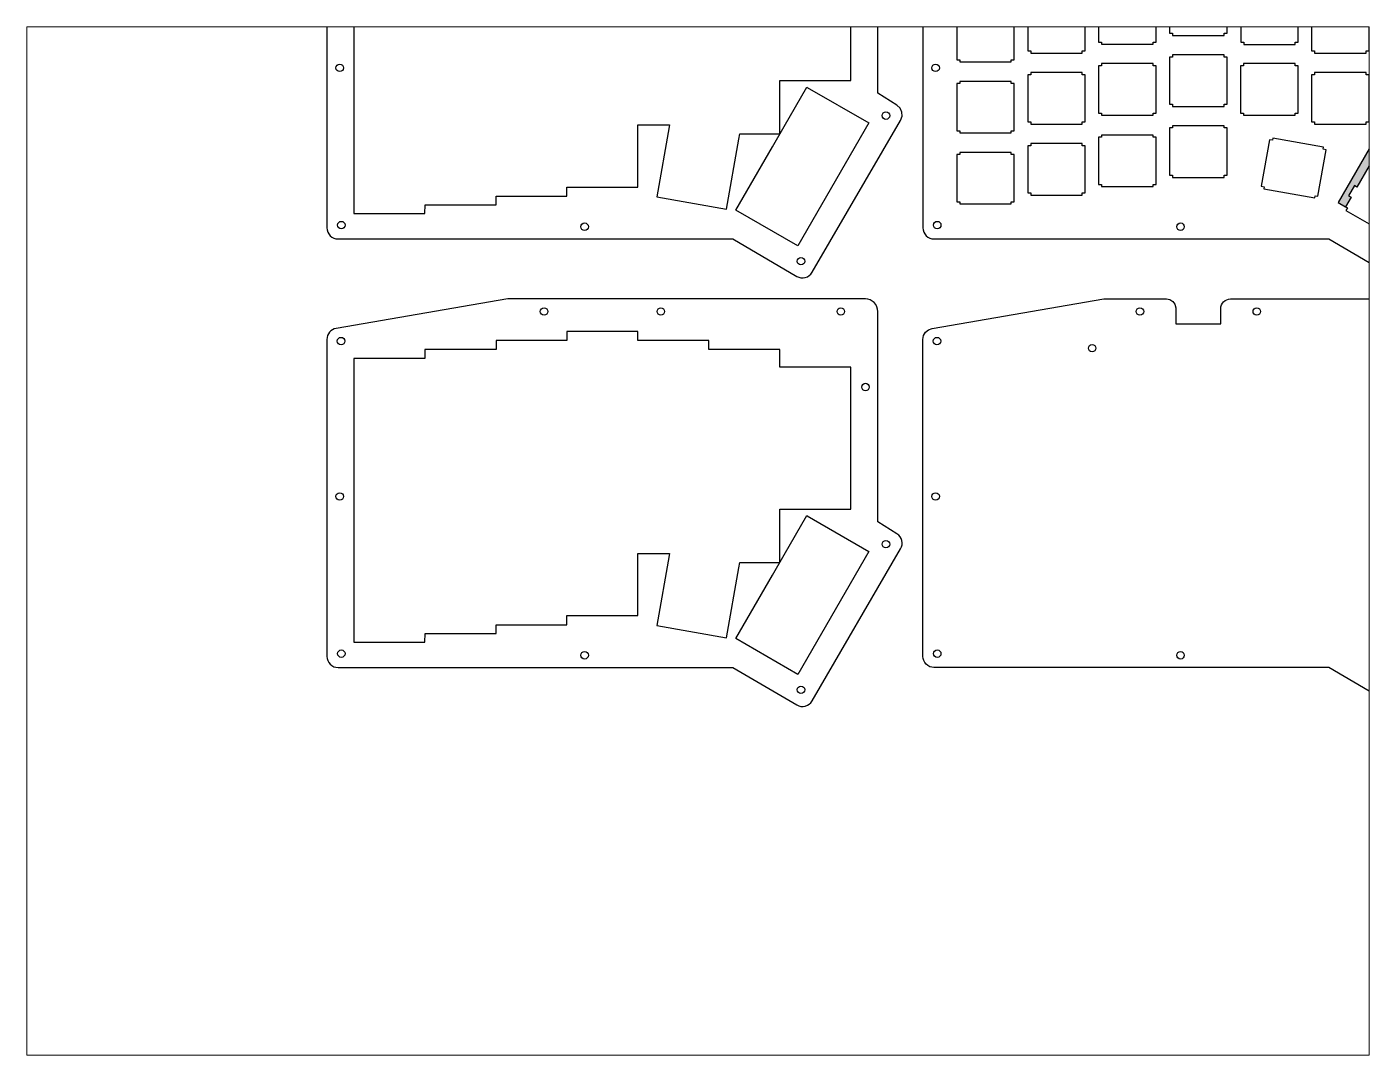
# Paper-space layout 'Layout1' of a CAD drawing. Extents: x 1.07 to 9.6, y 0.82 to 7.35.
# The model-space entities are those that its viewports show. They can reach past a viewport. Long polylines and large blocks are cut down to what shows.
import ezdxf

# ---------------------------------------------------------------- set-up
doc = ezdxf.new("R2010")
doc.units = 0
doc.header["$MEASUREMENT"] = 0
for name, color, linetype, plot in [('2u+stabs hole', 1, 'Continuous', False), ('hipro inside', 2, 'Continuous', False), ('keys alps mx 1', 1, 'Continuous', False), ('keys alps mx 2', 5, 'Continuous', False), ('keys alps mx 3', 3, 'Continuous', False), ('keys alps mx 4', 4, 'Continuous', False), ('outside bottom', 2, 'Continuous', False), ('outside top', 6, 'Continuous', False), ('outside top hipro', 2, 'Continuous', False), ('reset hole', 1, 'Continuous', False), ('screwholes', 1, 'Continuous', False)]:
    doc.layers.add(name, color=color, linetype=linetype, plot=plot)

msp = doc.modelspace()

# ---------------------------------------------------------------- hatches: boundary and pattern name
at = {"layer": '2u+stabs hole', "linetype": 'Continuous', "true_color": 0x000000, "transparency": 33554687}
h = msp.add_hatch(color=18, dxfattribs=at)
h.dxf.hatch_style = 1
h.paths.add_polyline_path([(279.66, 148.69), (279.01, 149.07), (280.58, 151.8), (281.23, 151.42), (282.72, 154), (280.75, 155.14), (264.3, 126.64), (266.26, 125.51), (267.75, 128.08), (267.1, 128.46), (268.68, 131.19), (269.33, 130.81)])
at = {"layer": '2u+stabs hole', "linetype": 'Continuous', "lineweight": 0, "true_color": 0x000000, "transparency": 33554687}
h = msp.add_hatch(color=18, dxfattribs=at)
h.dxf.hatch_style = 1
h.paths.add_polyline_path([(279.66, 148.69), (279.01, 149.07), (280.58, 151.8), (281.23, 151.42), (282.72, 154), (280.75, 155.14), (264.3, 126.64), (266.26, 125.51), (267.75, 128.08), (267.1, 128.46), (268.68, 131.19), (269.33, 130.81)])

# ---------------------------------------------------------------- linework, layer by layer
at = {"layer": '2u+stabs hole', "linetype": 'Continuous'}
msp.add_lwpolyline([(282.72, 154), (280.75, 155.14), (264.3, 126.64), (266.26, 125.51)], dxfattribs=at)
at = {"layer": '2u+stabs hole'}
msp.add_lwpolyline([(283.64, 154.39), (283.24, 153.7), (282.72, 154), (281.23, 151.42), (280.58, 151.8), (279.01, 149.07), (279.66, 148.69), (269.33, 130.81), (268.68, 131.19), (267.1, 128.46), (267.75, 128.08), (266.26, 125.51), (266.78, 125.21), (266.38, 124.52), (277.34, 118.19), (277.74, 118.88), (278.26, 118.58), (294.71, 147.07), (294.19, 147.37), (294.59, 148.06)], close=True, dxfattribs=at)
at = {"layer": 'hipro inside', "linetype": 'Continuous'}
for points in [[(76.29, 147.47), (84.74, 147.47), (84.64, 146.95), (81.34, 128.19), (100.1, 124.88), (103.4, 143.64), (103.67, 145.09), (112.39, 145.09), (114.39, 145.09), (114.39, 147.09), (114.39, 159.37), (133.44, 159.37), (133.44, 197.47)], [(0.05, 199.81), (0.05, 123.7), (19.1, 123.7), (19.14, 126.04), (38.19, 126.04), (38.19, 128.32), (57.24, 128.32), (57.24, 130.8), (76.29, 130.8), (76.29, 147.47)], [(115.55, 147.09), (121.64, 157.63), (121.77, 157.55), (138.26, 148.02), (119.21, 115.03), (102.58, 124.64), (112.39, 141.63), (115.55, 147.09)], [(76.29, 32.47), (84.74, 32.47), (84.64, 31.95), (81.34, 13.19), (100.1, 9.88), (103.4, 28.64), (103.67, 30.09), (112.39, 30.09), (114.39, 30.09), (114.39, 32.09), (114.39, 44.37), (133.44, 44.37), (133.44, 82.47), (114.39, 82.47), (114.39, 87.24), (95.34, 87.24), (95.34, 89.62), (76.29, 89.62), (76.29, 92), (57.24, 92), (57.24, 89.62), (38.19, 89.62), (38.19, 87.24), (19.1, 87.24), (19.1, 84.81), (0.05, 84.81), (0.05, 8.7), (19.1, 8.7), (19.14, 11.04), (38.19, 11.04), (38.19, 13.32), (57.24, 13.32), (57.24, 15.8), (76.29, 15.8), (76.29, 32.47)], [(115.55, 32.09), (121.64, 42.63), (121.77, 42.55), (138.26, 33.02), (119.21, 0.03), (102.58, 9.64), (112.39, 26.63), (115.55, 32.09)]]:
    msp.add_lwpolyline(points, dxfattribs=at)
at = {"layer": 'keys alps mx 1'}
for points in [[(234.49, 184.75), (233.69, 184.75), (233.69, 185.35), (219.84, 185.35), (219.84, 184.75), (219.04, 184.75), (219.04, 172.1), (219.84, 172.1), (219.84, 171.5), (233.69, 171.5), (233.69, 172.1), (234.49, 172.1)], [(196.39, 179.99), (195.59, 179.99), (195.59, 180.59), (181.74, 180.59), (181.74, 179.99), (180.94, 179.99), (180.94, 167.34), (181.74, 167.34), (181.74, 166.74), (195.59, 166.74), (195.59, 167.34), (196.39, 167.34)], [(272.59, 179.99), (271.79, 179.99), (271.79, 180.59), (257.94, 180.59), (257.94, 179.99), (257.14, 179.99), (257.14, 167.34), (257.94, 167.34), (257.94, 166.74), (271.79, 166.74), (271.79, 167.34), (272.59, 167.34)], [(234.49, 146.65), (233.69, 146.65), (233.69, 147.25), (219.84, 147.25), (219.84, 146.65), (219.04, 146.65), (219.04, 134), (219.84, 134), (219.84, 133.4), (233.69, 133.4), (233.69, 134), (234.49, 134)], [(196.39, 141.89), (195.59, 141.89), (195.59, 142.49), (181.74, 142.49), (181.74, 141.89), (180.94, 141.89), (180.94, 129.24), (181.74, 129.24), (181.74, 128.64), (195.59, 128.64), (195.59, 129.24), (196.39, 129.24)]]:
    msp.add_lwpolyline(points, close=True, dxfattribs=at)
at = {"layer": 'keys alps mx 2'}
for points in [[(215.44, 182.37), (214.64, 182.37), (214.64, 182.97), (200.79, 182.97), (200.79, 182.37), (199.99, 182.37), (199.99, 169.72), (200.79, 169.72), (200.79, 169.12), (214.64, 169.12), (214.64, 169.72), (215.44, 169.72)], [(253.59, 182.32), (252.79, 182.32), (252.79, 182.92), (238.94, 182.92), (238.94, 182.32), (238.14, 182.32), (238.14, 169.67), (238.94, 169.67), (238.94, 169.07), (252.79, 169.07), (252.79, 169.67), (253.59, 169.67)], [(177.34, 177.61), (176.54, 177.61), (176.54, 178.21), (162.69, 178.21), (162.69, 177.61), (161.89, 177.61), (161.89, 164.96), (162.69, 164.96), (162.69, 164.36), (176.54, 164.36), (176.54, 164.96), (177.34, 164.96)], [(215.44, 144.17), (214.64, 144.17), (214.64, 144.77), (200.79, 144.77), (200.79, 144.17), (199.99, 144.17), (199.99, 131.52), (200.79, 131.52), (200.79, 130.92), (214.64, 130.92), (214.64, 131.52), (215.44, 131.52)], [(261.08, 140.8), (260.29, 140.94), (260.39, 141.53), (246.75, 143.94), (246.65, 143.34), (245.86, 143.48), (243.66, 131.03), (244.45, 130.89), (244.35, 130.3), (257.99, 127.89), (258.09, 128.48), (258.88, 128.34)], [(177.34, 139.51), (176.54, 139.51), (176.54, 140.11), (162.69, 140.11), (162.69, 139.51), (161.89, 139.51), (161.89, 126.86), (162.69, 126.86), (162.69, 126.26), (176.54, 126.26), (176.54, 126.86), (177.34, 126.86)]]:
    msp.add_lwpolyline(points, close=True, dxfattribs=at)
at = {"layer": 'keys alps mx 3'}
for points in [[(215.44, 163.32), (214.64, 163.32), (214.64, 163.92), (200.79, 163.92), (200.79, 163.32), (199.99, 163.32), (199.99, 150.67), (200.79, 150.67), (200.79, 150.07), (214.64, 150.07), (214.64, 150.67), (215.44, 150.67)], [(253.54, 163.32), (252.74, 163.32), (252.74, 163.92), (238.89, 163.92), (238.89, 163.32), (238.09, 163.32), (238.09, 150.67), (238.89, 150.67), (238.89, 150.07), (252.74, 150.07), (252.74, 150.67), (253.54, 150.67)], [(177.34, 158.56), (176.54, 158.56), (176.54, 159.16), (162.69, 159.16), (162.69, 158.56), (161.89, 158.56), (161.89, 145.91), (162.69, 145.91), (162.69, 145.31), (176.54, 145.31), (176.54, 145.91), (177.34, 145.91)]]:
    msp.add_lwpolyline(points, close=True, dxfattribs=at)
at = {"layer": 'keys alps mx 4'}
for points in [[(234.49, 165.7), (233.69, 165.7), (233.69, 166.3), (219.84, 166.3), (219.84, 165.7), (219.04, 165.7), (219.04, 153.05), (219.84, 153.05), (219.84, 152.45), (233.69, 152.45), (233.69, 153.05), (234.49, 153.05)], [(196.39, 160.94), (195.59, 160.94), (195.59, 161.54), (181.74, 161.54), (181.74, 160.94), (180.94, 160.94), (180.94, 148.29), (181.74, 148.29), (181.74, 147.69), (195.59, 147.69), (195.59, 148.29), (196.39, 148.29)], [(272.59, 160.94), (271.79, 160.94), (271.79, 161.54), (257.94, 161.54), (257.94, 160.94), (257.14, 160.94), (257.14, 148.29), (257.94, 148.29), (257.94, 147.69), (271.79, 147.69), (271.79, 148.29), (272.59, 148.29)]]:
    msp.add_lwpolyline(points, close=True, dxfattribs=at)
at = {"layer": 'outside bottom', "linetype": 'Continuous'}
msp.add_lwpolyline([(218.17, 100.77, -0.387879), (220.75, 98.41), (220.75, 94.08), (232.77, 94.08), (232.77, 98.17, -0.414214), (235.36, 100.77), (290.75, 100.77, -0.414214), (294.1, 97.42), (294.1, 79.95), (297.9, 79.95, -0.414214), (300.71, 77.14), (300.71, 40.96), (305.83, 37.75, -0.405288), (306.83, 33.7), (283.05, -7.08, -0.414238), (278.94, -8.16), (261.75, 1.87), (155.78, 1.87, -0.414214), (152.78, 4.87), (152.78, 89.91, -0.365317), (155.27, 92.87), (201.34, 100.77), (218.17, 100.77)], format="xyb", dxfattribs=at)
at = {"layer": 'outside top', "linetype": 'Continuous'}
msp.add_lwpolyline([(300.71, 212.42, 0.414214), (297.36, 215.77), (201.34, 215.77), (155.27, 207.87, 0.365317), (152.78, 204.91), (152.78, 119.87, 0.414214), (155.78, 116.87), (261.75, 116.87), (278.94, 106.84, 0.414238), (283.05, 107.92), (306.83, 148.7, 0.405288), (305.83, 152.75), (300.71, 155.96)], format="xyb", close=True, dxfattribs=at)
at = {"layer": 'outside top hipro', "linetype": 'Continuous'}
for points in [[(140.71, 212.42, 0.414214), (137.36, 215.77), (41.34, 215.77), (-4.73, 207.87, 0.365317), (-7.22, 204.91), (-7.22, 119.87, 0.414214), (-4.22, 116.87), (101.75, 116.87), (118.94, 106.84, 0.414238), (123.05, 107.92), (146.83, 148.7, 0.405288), (145.83, 152.75), (140.71, 155.96)], [(140.71, 97.42, 0.414214), (137.36, 100.77), (41.34, 100.77), (-4.73, 92.87, 0.365317), (-7.22, 89.91), (-7.22, 4.87, 0.414214), (-4.22, 1.87), (101.75, 1.87), (118.94, -8.16, 0.414238), (123.05, -7.08), (146.83, 33.7, 0.405288), (145.83, 37.75), (140.71, 40.96)]]:
    msp.add_lwpolyline(points, format="xyb", close=True, dxfattribs=at)
at = {"layer": 'reset hole', "linetype": 'Continuous'}
msp.add_circle((198.23, 87.58), 1, dxfattribs=at)
at = {"layer": 'screwholes', "linetype": 'Continuous'}
for centre in [(-3.78, 162.78), (156.22, 162.78), (142.88, 149.97), (-3.34, 120.6), (61.98, 120.16), (156.66, 120.6), (221.98, 120.16), (120.07, 110.9), (51.08, 97.42), (82.44, 97.42), (130.75, 97.42), (211.08, 97.42), (242.44, 97.42), (-3.42, 89.47), (156.58, 89.47), (137.4, 77.14), (-3.78, 47.78), (156.22, 47.78), (142.88, 34.97), (-3.34, 5.6), (61.98, 5.16), (156.66, 5.6), (221.98, 5.16), (120.07, -4.1)]:
    msp.add_circle(centre, 1, dxfattribs=at)

psp = doc.layouts.get("Layout1")

# ---------------------------------------------------------------- viewports
at = {"layer": 'outside top', "linetype": 'Continuous'}
psp.add_viewport(center=(5.3333, 4.0833), size=(8.5333, 6.533334), view_center_point=(92.4164, 35.8233), view_height=275.928431, dxfattribs=at)

doc.saveas('drawing.dxf')
